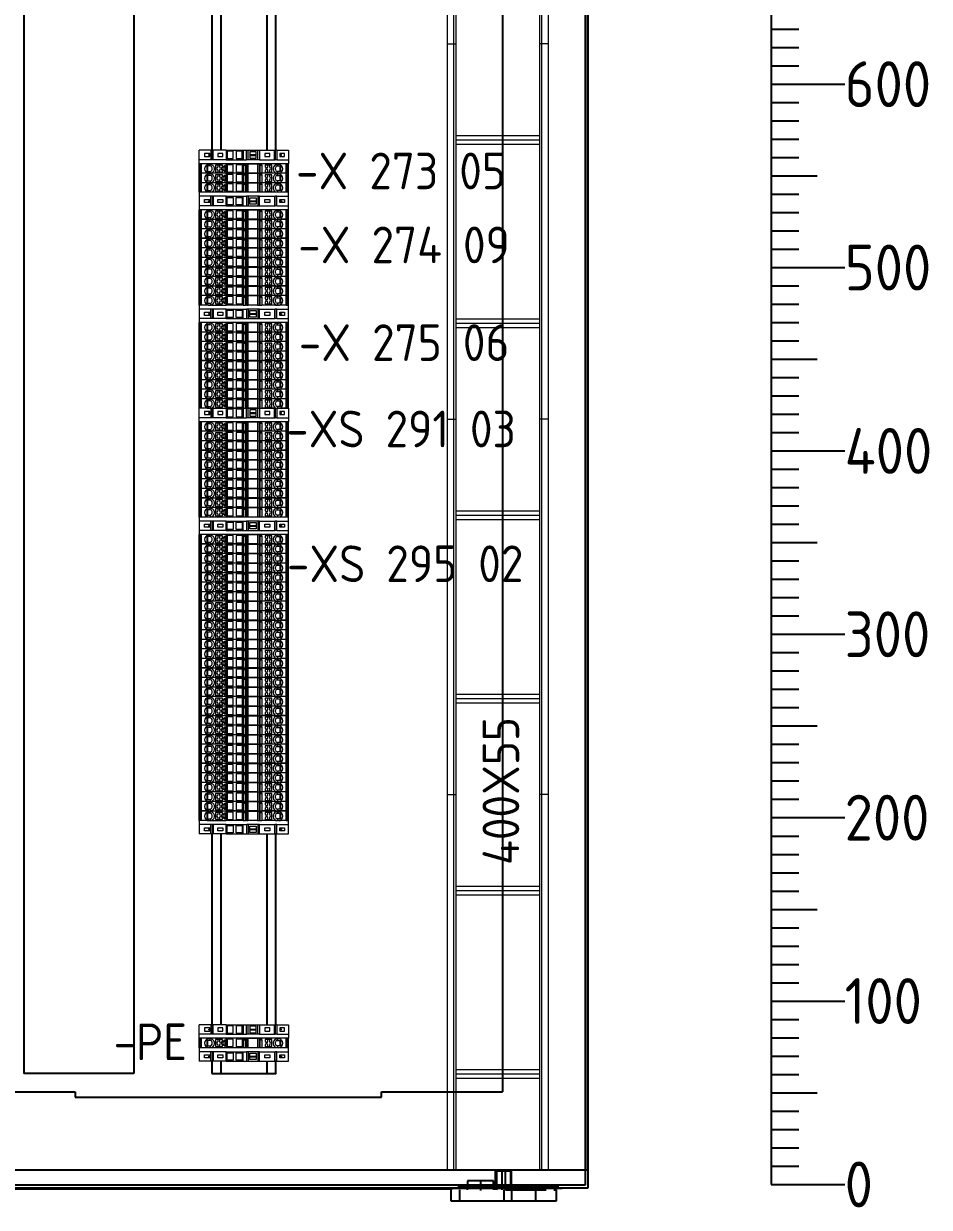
# Model space of a CAD drawing. Header units: millimetres. Extents: x 0 to 69574, y -5 to 41746.
# Drawn here: x 45920 to 46414, y 22756 to 23402 of the extents above; entities that cross this region are included whole.
import ezdxf
from ezdxf.enums import TextEntityAlignment as Align

# ---------------------------------------------------------------- set-up
doc = ezdxf.new("R2010")
doc.units = ezdxf.units.MM
doc.set_wipeout_variables(frame=1)
doc.layers.add('000-PI-Oprema', color=30, linetype='Continuous', lineweight=5)
doc.layers.add('SI-ORMAR-Oprema', color=30, linetype='Continuous', lineweight=5)
for name, color, linetype in [('000-PI-ORMAR', 2, 'Continuous'), ('000-PI_TEXT', 7, 'Continuous'), ('002-PI-Kabelska kanalica', 150, 'Continuous'), ('004-PI-DIN Šina', 3, 'Continuous')]:
    doc.layers.add(name, color=color, linetype=linetype)
doc.styles.add('PI0', font='isocpeur.ttf', dxfattribs={"width": 0.9})

# ---------------------------------------------------------------- blocks, each defined once
blk = doc.blocks.new('*U1095')
at = {"layer": '002-PI-Kabelska kanalica'}
for p, q in [((-20, 1510), (40, 1510)), ((-20, -100), (-20, 1510)), ((40, -100), (40, 1510))]:
    blk.add_line(p, q, dxfattribs=at)
blk = doc.blocks.new('*U1405')
at = {"layer": '004-PI-DIN Šina'}
blk.add_lwpolyline([(1610, -17.5), (1610, 17.5), (0, 17.5), (0, -17.5)], close=True, dxfattribs=at)
for points in [[(0, 12.5), (1610, 12.5)], [(0, -12.5), (1610, -12.5)]]:
    blk.add_lwpolyline(points, dxfattribs=at)
blk = doc.blocks.new('*U1089')
at = {"layer": '000-PI-Oprema', "ltscale": 0.25}
for p, q in [((-5, 517.87), (-5, 722.54)), ((-1.5, 517.87), (-1.5, 722.54)), ((-0.33, 517.87), (-0.33, 722.54)), ((45.33, 517.87), (45.33, 722.54)), ((46.5, 517.87), (46.5, 722.54)), ((50, 517.87), (50, 722.54)), ((-5, 517.87), (-0.33, 517.87)), ((-5, 517.87), (-0.33, 517.87)), ((-5, 313.2), (-5, 517.87)), ((-1.5, 517.87), (-1.5, 517.87)), ((-1.5, 313.2), (-1.5, 517.87)), ((-0.33, 313.2), (-0.33, 517.87)), ((50, 517.87), (45.33, 517.87)), ((50, 517.87), (45.33, 517.87)), ((45.33, 313.2), (45.33, 517.87)), ((46.5, 313.2), (46.5, 517.87)), ((50, 313.2), (50, 517.87)), ((-0.33, 467.87), (45.33, 467.87)), ((-0.33, 465.54), (45.33, 465.54)), ((-0.33, 367.87), (45.33, 367.87)), ((-0.33, 365.54), (45.33, 365.54)), ((-5, 313.2), (-0.33, 313.2)), ((-5, 313.2), (-0.33, 313.2)), ((-5, 108.53), (-5, 313.2)), ((-1.5, 313.2), (-1.5, 313.2)), ((-1.5, 108.53), (-1.5, 313.2)), ((-0.33, 108.53), (-0.33, 313.2)), ((50, 313.2), (45.33, 313.2)), ((50, 313.2), (45.33, 313.2)), ((45.33, 108.53), (45.33, 313.2)), ((46.5, 108.53), (46.5, 313.2)), ((50, 108.53), (50, 313.2)), ((-0.33, 263.2), (45.33, 263.2)), ((-0.33, 260.87), (45.33, 260.87)), ((-0.33, 163.2), (45.33, 163.2)), ((-0.33, 160.87), (45.33, 160.87)), ((-5, 108.53), (-0.33, 108.53)), ((-5, 108.53), (-0.33, 108.53)), ((-5, -96.14), (-5, 108.53)), ((-1.5, 108.53), (-1.5, 108.53)), ((-1.5, -96.14), (-1.5, 108.53)), ((-0.33, -96.14), (-0.33, 108.53)), ((50, 108.53), (45.33, 108.53)), ((50, 108.53), (45.33, 108.53)), ((45.33, -96.14), (45.33, 108.53)), ((46.5, -96.14), (46.5, 108.53)), ((50, -96.14), (50, 108.53)), ((-0.33, 58.53), (45.33, 58.53)), ((-0.33, 56.2), (45.33, 56.2)), ((-0.33, -41.47), (45.33, -41.47)), ((-0.33, -43.8), (45.33, -43.8)), ((-5, -96.14), (-0.33, -96.14)), ((-1.5, -96.14), (-1.5, -96.14)), ((50, -96.14), (45.33, -96.14))]:
    blk.add_line(p, q, dxfattribs=at)
for points in [[(-0.33, 463.2), (45.33, 463.2)], [(-0.33, 363.2), (45.33, 363.2)], [(-0.33, 258.53), (45.33, 258.53)], [(-0.33, 158.53), (45.33, 158.53)], [(-0.33, 53.86), (45.33, 53.86)], [(-0.33, -46.14), (45.33, -46.14)]]:
    blk.add_lwpolyline(points, dxfattribs=at)
blk = doc.blocks.new('montažnaa')
at = {"layer": '000-PI-ORMAR'}
for p in [(46867.64, 28809.4), (46864.64, 26919.4)]:
    blk.add_line(p, (46867.64, 26919.4), dxfattribs=at)
at = {"layer": '000-PI-ORMAR', "ltscale": 0.25}
for p, q in [((46568.64, 26919.4), (46634.64, 26919.4)), ((46634.64, 26919.4), (46634.64, 26916.4)), ((46801.64, 26916.4), (46801.64, 26919.4)), ((46801.64, 26919.4), (46864.64, 26919.4)), ((46864.64, 26919.4), (46864.64, 26919.4)), ((46634.64, 26916.4), (46801.64, 26916.4))]:
    blk.add_line(p, q, dxfattribs=at)
blk = doc.blocks.new('*U402')
blk.add_wipeout([(-24.3, -7.35), (24.3, -7.35), (24.3, 0), (-24.3, 0)])
at = {"layer": 'SI-ORMAR-Oprema'}
for p, q in [((-18.03, 0), (-24.3, 0)), ((-18.03, 0), (-18.03, -5.15)), ((-17.1, 0), (-18.03, 0)), ((-17.1, 0), (-17.1, -5.15)), ((-17, 0), (-17.1, 0)), ((-17, -5.15), (-17, 0)), ((-16.74, 0), (-17, 0)), ((-16.74, -5.15), (-16.74, 0)), ((-9.72, 0), (-16.74, 0)), ((-9.72, 0), (-9, 0)), ((-9.72, 0), (-9.72, -5.15)), ((-9, 0), (-9, -0.57)), ((-9, 0), (-1, 0)), ((-1, 0), (-0.28, 0)), ((-1, -0.57), (-1, 0)), ((-0.28, 0), (1.39, 0)), ((-0.28, 0), (-0.28, -5.15)), ((1.39, 0), (2.32, 0)), ((1.39, -5.15), (1.39, 0)), ((2.32, 0), (7.69, 0)), ((2.32, -5.15), (2.32, 0)), ((7.69, -5.15), (7.69, 0)), ((7.69, 0), (8.51, 0)), ((8.51, 0), (8.51, -5.15)), ((8.51, 0), (16.74, 0)), ((16.74, -5.15), (16.74, 0)), ((16.74, 0), (17, 0)), ((17, 0), (17, -5.15)), ((17, 0), (17.1, 0)), ((17.1, 0), (17.1, -5.15)), ((18.03, 0), (17.1, 0)), ((18.03, 0), (18.03, -5.15)), ((18.03, 0), (24.3, 0)), ((24.3, 0), (24.3, -7.35)), ((-24.3, -7.35), (-24.3, 0)), ((-18.03, -5.15), (-24.3, -5.15)), ((-21.4, -1.72), (-21.4, -3.42)), ((-18.5, -1.72), (-21.4, -1.72)), ((-21.4, -3.42), (-18.5, -3.42)), ((-19.01, -2.37), (-19.15, -2.37)), ((-19.15, -2.37), (-19.15, -2.77)), ((-19.01, -2.77), (-19.15, -2.77)), ((-19.01, -2.37), (-18.5, -2.37)), ((-19.01, -2.77), (-19.01, -2.37)), ((-19.01, -2.77), (-18.5, -2.77)), ((-18.5, -2.37), (-18.5, -1.72)), ((-18.5, -2.77), (-18.5, -2.37)), ((-18.5, -3.42), (-18.5, -2.77)), ((-17.1, -5.15), (-18.03, -5.15)), ((-17, -5.15), (-17.1, -5.15)), ((-16.74, -5.15), (-17, -5.15)), ((-9.72, -5.15), (-16.74, -5.15)), ((-14.15, -1.72), (-14.15, -3.42)), ((-11.45, -1.72), (-14.15, -1.72)), ((-14.15, -3.42), (-11.45, -3.42)), ((-11.45, -3.42), (-11.45, -1.72)), ((-9.72, -5.15), (-9, -5.15)), ((-9, -0.57), (-9, -4.57)), ((-5.85, -0.57), (-9, -0.57)), ((-9, -4.57), (-9, -5.15)), ((-9, -4.57), (-5.85, -4.57)), ((-9, -5.15), (-1, -5.15)), ((-5.85, -4.57), (-5.85, -0.57)), ((-4.15, -0.57), (-4.15, -4.57)), ((-1, -0.57), (-4.15, -0.57)), ((-4.15, -4.57), (-1, -4.57)), ((-1, -4.57), (-1, -0.57)), ((-1, -5.15), (-1, -4.57)), ((-1, -5.15), (-0.28, -5.15)), ((-0.28, -5.15), (1.39, -5.15)), ((2.32, -5.15), (1.39, -5.15)), ((7.69, -5.15), (2.32, -5.15)), ((6.67, -0.82), (3.22, -0.82)), ((3.22, -0.82), (3.22, -2.37)), ((3.22, -2.37), (6.67, -2.37)), ((3.22, -2.37), (3.22, -2.77)), ((3.22, -2.77), (6.67, -2.77)), ((3.22, -2.77), (3.22, -4.32)), ((3.22, -4.32), (6.67, -4.32)), ((6.67, -2.37), (6.67, -0.82)), ((6.67, -2.77), (6.67, -2.37)), ((6.67, -4.32), (6.67, -2.77)), ((8.51, -5.15), (7.69, -5.15)), ((8.51, -5.15), (16.74, -5.15)), ((11.45, -1.72), (11.45, -3.42)), ((14.15, -1.72), (11.45, -1.72)), ((11.45, -3.42), (14.15, -3.42)), ((14.15, -3.42), (14.15, -1.72)), ((16.74, -5.15), (17, -5.15)), ((17, -5.15), (17.1, -5.15)), ((18.03, -5.15), (17.1, -5.15)), ((18.03, -5.15), (24.3, -5.15)), ((22.25, -1.72), (19.55, -1.72)), ((19.55, -1.72), (19.55, -2.37)), ((19.55, -2.37), (19.89, -2.37)), ((19.55, -2.37), (19.55, -2.77)), ((19.55, -2.77), (19.55, -3.42)), ((19.55, -2.77), (19.89, -2.77)), ((19.55, -3.42), (22.25, -3.42)), ((20.59, -2.37), (19.89, -2.37)), ((19.89, -2.77), (19.89, -2.37)), ((20.59, -2.77), (19.89, -2.77)), ((20.59, -2.77), (20.59, -2.37)), ((22.25, -3.42), (22.25, -1.72)), ((24.3, -7.35), (-24.3, -7.35))]:
    blk.add_line(p, q, dxfattribs=at)
blk = doc.blocks.new('*U457')
blk.add_wipeout([(47227.3, 37326.63), (47227.3, 37321.48), (47275.9, 37321.48), (47275.9, 37326.63)])
at = {"layer": '000-PI-Oprema'}
for p, q in [((47227.3, 37321.48), (47227.3, 37326.63)), ((47227.85, 37326.63), (47227.3, 37326.63)), ((47228.39, 37326.63), (47227.85, 37326.63)), ((47227.85, 37321.48), (47227.85, 37326.63)), ((47228.39, 37321.48), (47228.39, 37326.63)), ((47228.56, 37326.63), (47228.39, 37326.63)), ((47228.56, 37321.48), (47228.56, 37326.63)), ((47241.88, 37326.63), (47228.56, 37326.63)), ((47231, 37325.48), (47230.9, 37325.58)), ((47231.45, 37325.48), (47231, 37325.48)), ((47231.45, 37325.48), (47231.45, 37322.48)), ((47231.6, 37325.48), (47231.45, 37325.48)), ((47231.6, 37322.48), (47231.6, 37325.48)), ((47231.85, 37325.48), (47231.6, 37325.48)), ((47231.85, 37325.48), (47231.85, 37322.48)), ((47233.2, 37325.48), (47231.85, 37325.48)), ((47233.2, 37326.28), (47232.6, 37326.28)), ((47233.2, 37325.48), (47233.2, 37326.28)), ((47233.3, 37325.48), (47233.2, 37325.48)), ((47237.55, 37325.88), (47236.15, 37325.88)), ((47236.15, 37325.88), (47236.15, 37322.08)), ((47238.35, 37325.88), (47237.55, 37325.88)), ((47237.55, 37324.9), (47237.55, 37325.88)), ((47237.55, 37322.08), (47237.55, 37323.07)), ((47239.95, 37325.88), (47238.35, 37325.88)), ((47238.35, 37325.88), (47238.35, 37324.9)), ((47238.35, 37323.07), (47238.35, 37322.08)), ((47239.55, 37324.58), (47239.95, 37324.98)), ((47239.55, 37323.38), (47239.55, 37324.58)), ((47239.95, 37322.98), (47239.55, 37323.38)), ((47239.95, 37324.98), (47239.95, 37325.88)), ((47239.95, 37322.08), (47239.95, 37322.98)), ((47240.78, 37325.37), (47240.78, 37322.6)), ((47241.88, 37321.48), (47241.88, 37326.63)), ((47242.6, 37326.63), (47241.88, 37326.63)), ((47242.6, 37326.63), (47242.6, 37326.06)), ((47250.6, 37326.63), (47242.6, 37326.63)), ((47242.6, 37326.06), (47242.6, 37322.06)), ((47245.75, 37326.06), (47242.6, 37326.06)), ((47245.75, 37322.06), (47245.75, 37326.06)), ((47247.45, 37326.06), (47247.45, 37322.06)), ((47250.6, 37326.06), (47247.45, 37326.06)), ((47250.6, 37326.63), (47250.6, 37326.06)), ((47251.32, 37326.63), (47250.6, 37326.63)), ((47250.6, 37326.06), (47250.6, 37322.06)), ((47251.32, 37326.63), (47251.75, 37326.63)), ((47251.32, 37321.48), (47251.32, 37326.63)), ((47251.65, 37321.48), (47251.65, 37325.83)), ((47251.65, 37325.83), (47251.75, 37325.83)), ((47251.75, 37325.83), (47251.75, 37326.63)), ((47252.21, 37326.63), (47251.75, 37326.63)), ((47251.75, 37325.83), (47252.21, 37325.83)), ((47252.21, 37326.63), (47252.56, 37326.63)), ((47252.21, 37325.83), (47252.21, 37326.63)), ((47253.07, 37326.63), (47252.56, 37326.63)), ((47252.56, 37326.63), (47252.56, 37321.48)), ((47253.07, 37326.63), (47253.07, 37321.48)), ((47253.07, 37326.63), (47253.98, 37326.63)), ((47253.98, 37321.48), (47253.98, 37326.63)), ((47253.98, 37326.63), (47259.12, 37326.63)), ((47259.12, 37326.63), (47259.12, 37321.48)), ((47259.12, 37326.63), (47260.03, 37326.63)), ((47260.03, 37326.63), (47260.03, 37321.48)), ((47260.03, 37326.63), (47260.54, 37326.63)), ((47260.54, 37321.48), (47260.54, 37326.63)), ((47260.54, 37326.63), (47260.89, 37326.63)), ((47260.89, 37325.83), (47260.89, 37326.63)), ((47261.35, 37326.63), (47260.89, 37326.63)), ((47260.89, 37325.83), (47261.35, 37325.83)), ((47261.35, 37325.83), (47261.35, 37326.63)), ((47274.65, 37326.63), (47261.35, 37326.63)), ((47261.35, 37325.83), (47261.45, 37325.83)), ((47261.45, 37325.83), (47261.45, 37321.48)), ((47264.75, 37325.88), (47263.15, 37325.88)), ((47263.15, 37325.88), (47263.15, 37324.98)), ((47263.15, 37324.98), (47263.55, 37324.58)), ((47263.55, 37323.38), (47263.15, 37322.98)), ((47263.15, 37322.98), (47263.15, 37322.08)), ((47263.55, 37324.58), (47263.55, 37323.38)), ((47264.75, 37324.9), (47264.75, 37325.88)), ((47265.55, 37325.88), (47264.75, 37325.88)), ((47264.75, 37322.08), (47264.75, 37323.07)), ((47265.55, 37325.88), (47265.55, 37324.9)), ((47266.95, 37325.88), (47265.55, 37325.88)), ((47265.55, 37323.07), (47265.55, 37322.08)), ((47266.95, 37322.08), (47266.95, 37325.88)), ((47268.8, 37323.48), (47268.8, 37324.48)), ((47269.8, 37325.48), (47269.9, 37325.48)), ((47269.9, 37326.28), (47270.5, 37326.28)), ((47269.9, 37325.48), (47269.9, 37326.28)), ((47269.9, 37325.48), (47271.25, 37325.48)), ((47271.25, 37325.48), (47271.25, 37322.48)), ((47271.25, 37325.48), (47271.5, 37325.48)), ((47271.5, 37322.48), (47271.5, 37325.48)), ((47271.5, 37325.48), (47271.65, 37325.48)), ((47271.65, 37325.48), (47271.65, 37322.48)), ((47271.65, 37325.48), (47272.1, 37325.48)), ((47272.1, 37325.48), (47272.2, 37325.58)), ((47274.65, 37321.48), (47274.65, 37326.63)), ((47274.65, 37326.63), (47274.82, 37326.63)), ((47274.82, 37321.48), (47274.82, 37326.63)), ((47274.82, 37326.63), (47275.35, 37326.63)), ((47275.35, 37321.48), (47275.35, 37326.63)), ((47275.35, 37326.63), (47275.9, 37326.63)), ((47275.9, 37321.48), (47275.9, 37326.63)), ((47227.85, 37321.48), (47227.3, 37321.48)), ((47228.39, 37321.48), (47227.85, 37321.48)), ((47228.56, 37321.48), (47228.39, 37321.48)), ((47231.6, 37321.48), (47228.56, 37321.48)), ((47230.9, 37322.19), (47231.2, 37322.48)), ((47231.2, 37322.48), (47231.45, 37322.48)), ((47231.45, 37322.48), (47231.6, 37322.48)), ((47231.6, 37322.48), (47231.85, 37322.48)), ((47231.6, 37321.7), (47231.6, 37321.48)), ((47232.6, 37321.48), (47231.6, 37321.48)), ((47231.85, 37322.48), (47233.2, 37322.48)), ((47232.6, 37321.48), (47233.2, 37321.48)), ((47233.3, 37322.48), (47233.2, 37322.48)), ((47233.2, 37322.48), (47233.2, 37321.48)), ((47234.2, 37321.48), (47233.2, 37321.48)), ((47234.2, 37321.48), (47234.2, 37321.7)), ((47234.2, 37321.48), (47241.88, 37321.48)), ((47236.15, 37322.08), (47237.55, 37322.08)), ((47237.55, 37322.08), (47238.35, 37322.08)), ((47238.35, 37322.08), (47239.95, 37322.08)), ((47242.6, 37321.48), (47241.88, 37321.48)), ((47242.6, 37322.06), (47245.75, 37322.06)), ((47242.6, 37322.06), (47242.6, 37321.48)), ((47250.6, 37321.48), (47242.6, 37321.48)), ((47247.45, 37322.06), (47250.6, 37322.06)), ((47250.6, 37322.06), (47250.6, 37321.48)), ((47251.32, 37321.48), (47250.6, 37321.48)), ((47251.32, 37321.48), (47251.65, 37321.48)), ((47251.65, 37321.48), (47252.56, 37321.48)), ((47253.07, 37321.48), (47252.56, 37321.48)), ((47253.07, 37321.48), (47253.98, 37321.48)), ((47259.12, 37321.48), (47253.98, 37321.48)), ((47259.12, 37321.48), (47260.03, 37321.48)), ((47260.03, 37321.48), (47260.54, 37321.48)), ((47260.54, 37321.48), (47261.45, 37321.48)), ((47268.9, 37321.48), (47261.45, 37321.48)), ((47263.15, 37322.08), (47264.75, 37322.08)), ((47264.75, 37322.08), (47265.55, 37322.08)), ((47265.55, 37322.08), (47266.95, 37322.08)), ((47268.9, 37321.48), (47268.9, 37321.7)), ((47268.9, 37321.48), (47269.9, 37321.48)), ((47269.8, 37322.48), (47269.9, 37322.48)), ((47271.25, 37322.48), (47269.9, 37322.48)), ((47269.9, 37322.48), (47269.9, 37321.48)), ((47270.5, 37321.48), (47269.9, 37321.48)), ((47271.5, 37321.48), (47270.5, 37321.48)), ((47271.5, 37322.48), (47271.25, 37322.48)), ((47271.65, 37322.48), (47271.5, 37322.48)), ((47271.5, 37321.7), (47271.5, 37321.48)), ((47274.65, 37321.48), (47271.5, 37321.48)), ((47271.9, 37322.48), (47271.65, 37322.48)), ((47272.2, 37322.19), (47271.9, 37322.48)), ((47274.65, 37321.48), (47274.82, 37321.48)), ((47274.82, 37321.48), (47275.35, 37321.48)), ((47275.35, 37321.48), (47275.9, 37321.48))]:
    blk.add_line(p, q, dxfattribs=at)
for centre, radius, start, end in [((47232.6, 37323.88), 2.4, 135, 225), ((47232.6, 37323.88), 2.4, 90, 135), ((47233.2, 37323.88), 2.4, 294.62432, 90), ((47233.3, 37324.48), 1, 0, 90), ((47233.3, 37323.48), 1, 270, 360), ((47237.95, 37323.98), 1, 113.57818, 246.42182), ((47237.95, 37323.98), 1, 293.57818, 66.42182), ((47241.15, 37325.03), 0.5, 5.44059, 134.99975), ((47241.15, 37322.93), 0.5, 225, 354.55967), ((47265.15, 37323.98), 1, 113.57818, 246.42182), ((47265.15, 37323.98), 1, 293.57818, 66.42182), ((47269.9, 37323.88), 2.4, 90, 245.37568), ((47269.8, 37324.48), 1, 90, 180), ((47269.8, 37323.48), 1, 180, 270), ((47270.5, 37323.88), 2.4, 45, 90), ((47270.5, 37323.88), 2.4, 315, 45), ((47232.6, 37323.88), 2.4, 225, 245.37568), ((47232.6, 37323.88), 2.4, 245.37568, 270), ((47233.2, 37323.88), 2.4, 270, 294.62432), ((47269.9, 37323.88), 2.4, 245.37568, 270), ((47270.5, 37323.88), 2.4, 270, 294.62432), ((47270.5, 37323.88), 2.4, 294.62432, 315)]:
    blk.add_arc(centre, radius, start, end, dxfattribs=at)
for points in [[(47234.3, 37323.48), (47234.3, 37323.61), (47234.3, 37323.74), (47234.3, 37323.87), (47234.3, 37324.01), (47234.3, 37324.14), (47234.3, 37324.26), (47234.3, 37324.38), (47234.3, 37324.48)], [(47240.78, 37325.37), (47240.55, 37325.14), (47240.32, 37324.91), (47240.09, 37324.68), (47239.85, 37324.44)], [(47239.85, 37323.53), (47239.85, 37323.76), (47239.85, 37323.98), (47239.85, 37324.21), (47239.85, 37324.44)], [(47240.78, 37322.6), (47240.55, 37322.83), (47240.32, 37323.05), (47240.09, 37323.29), (47239.85, 37323.53)], [(47240.8, 37325.39), (47240.79, 37325.38), (47240.78, 37325.37)], [(47241.75, 37323.98), (47241.73, 37324.26), (47241.7, 37324.53), (47241.67, 37324.81), (47241.65, 37325.08)], [(47241.65, 37322.89), (47241.67, 37323.16), (47241.7, 37323.44), (47241.73, 37323.71), (47241.75, 37323.98)], [(47240.8, 37322.58), (47240.79, 37322.59), (47240.78, 37322.6)]]:
    blk.add_spline(points, degree=3, dxfattribs=at)
blk = doc.blocks.new('*U1286')
at = {"layer": '000-PI-Oprema'}
blk.add_blockref('*U457', (-47251.6, -37324.06), dxfattribs=at)
blk = doc.blocks.new('*U1287')
at = {"layer": '000-PI-Oprema', "color": 0, "linetype": 'ByBlock', "lineweight": -2, "transparency": 16777216}
blk.add_blockref('*U1286', (0, 0), dxfattribs=at)
blk.add_blockref('*U1286', (0, -5.2), dxfattribs=at)
blk.add_blockref('*U1286', (0, -10.4), dxfattribs=at)
blk.add_blockref('*U1286', (0, -15.6), dxfattribs=at)
blk.add_blockref('*U1286', (0, -20.8), dxfattribs=at)
blk.add_blockref('*U1286', (0, -26), dxfattribs=at)
blk.add_blockref('*U1286', (0, -31.2), dxfattribs=at)
blk.add_blockref('*U1286', (0, -36.4), dxfattribs=at)
blk.add_blockref('*U1286', (0, -41.6), dxfattribs=at)
blk.add_blockref('*U1286', (0, -46.8), dxfattribs=at)
blk = doc.blocks.new('*U403')
blk.add_wipeout([(-24.3, 2.2), (24.3, 2.2), (24.3, -7.35), (-24.3, -7.35)])
at = {"layer": 'SI-ORMAR-Oprema'}
for p, q in [((-24.3, 2.2), (-24.3, -7.35)), ((24.3, 2.2), (-24.3, 2.2)), ((-18.03, 0), (-24.3, 0)), ((24.3, -7.35), (24.3, 2.2)), ((-18.03, -5.15), (-24.3, -5.15)), ((-21.4, -3.42), (-21.4, -1.72)), ((-21.4, -1.72), (-18.5, -1.72)), ((-18.5, -3.42), (-21.4, -3.42)), ((-19.01, -2.38), (-19.15, -2.38)), ((-19.15, -2.78), (-19.15, -2.38)), ((-19.01, -2.78), (-19.15, -2.78)), ((-19.01, -2.38), (-19.01, -2.78)), ((-19.01, -2.38), (-18.5, -2.38)), ((-19.01, -2.78), (-18.5, -2.78)), ((-18.5, -1.72), (-18.5, -2.38)), ((-18.5, -2.38), (-18.5, -2.78)), ((-18.5, -2.78), (-18.5, -3.42)), ((-18.03, -5.15), (-18.03, 0)), ((-17.1, 0), (-18.03, 0)), ((-17.1, -5.15), (-18.03, -5.15)), ((-17.1, -5.15), (-17.1, 0)), ((-17, 0), (-17.1, 0)), ((-17, -5.15), (-17.1, -5.15)), ((-17, 0), (-17, -5.15)), ((-16.74, 0), (-17, 0)), ((-16.74, -5.15), (-17, -5.15)), ((-16.74, 0), (-16.74, -5.15)), ((-9.72, 0), (-16.74, 0)), ((-9.72, -5.15), (-16.74, -5.15)), ((-14.15, -1.72), (-11.45, -1.72)), ((-14.15, -3.42), (-14.15, -1.72)), ((-11.45, -3.42), (-14.15, -3.42)), ((-11.45, -1.72), (-11.45, -3.42)), ((-9.72, 0), (-9, 0)), ((-9.72, -5.15), (-9.72, 0)), ((-9.72, -5.15), (-9, -5.15)), ((-9, -0.57), (-9, 0)), ((-9, 0), (-1, 0)), ((-9, -4.57), (-9, -0.57)), ((-9, -0.57), (-5.85, -0.57)), ((-5.85, -4.57), (-9, -4.57)), ((-9, -5.15), (-9, -4.57)), ((-9, -5.15), (-1, -5.15)), ((-5.85, -0.57), (-5.85, -4.57)), ((-4.15, -0.57), (-1, -0.57)), ((-4.15, -4.57), (-4.15, -0.57)), ((-1, -4.57), (-4.15, -4.57)), ((-1, 0), (-1, -0.57)), ((-1, 0), (-0.28, 0)), ((-1, -0.57), (-1, -4.57)), ((-1, -4.57), (-1, -5.15)), ((-1, -5.15), (-0.28, -5.15)), ((-0.28, 0), (1.39, 0)), ((-0.28, -5.15), (-0.28, 0)), ((-0.28, -5.15), (1.39, -5.15)), ((2.32, 0), (1.39, 0)), ((1.39, 0), (1.39, -5.15)), ((1.39, -5.15), (2.32, -5.15)), ((7.69, 0), (2.32, 0)), ((2.32, 0), (2.32, -5.15)), ((2.32, -5.15), (7.69, -5.15)), ((3.22, -0.82), (6.67, -0.82)), ((3.22, -2.38), (3.22, -0.82)), ((3.22, -2.38), (6.67, -2.38)), ((3.22, -2.78), (3.22, -2.38)), ((3.22, -2.78), (6.67, -2.78)), ((3.22, -4.32), (3.22, -2.78)), ((6.67, -4.32), (3.22, -4.32)), ((6.67, -0.82), (6.67, -2.38)), ((6.67, -2.38), (6.67, -2.78)), ((6.67, -2.78), (6.67, -4.32)), ((7.69, 0), (7.69, -5.15)), ((8.51, 0), (7.69, 0)), ((7.69, -5.15), (8.51, -5.15)), ((8.51, -5.15), (8.51, 0)), ((8.51, 0), (16.74, 0)), ((8.51, -5.15), (16.74, -5.15)), ((11.45, -1.72), (14.15, -1.72)), ((11.45, -3.42), (11.45, -1.72)), ((14.15, -3.42), (11.45, -3.42)), ((14.15, -1.72), (14.15, -3.42)), ((16.74, 0), (16.74, -5.15)), ((16.74, 0), (17, 0)), ((16.74, -5.15), (17, -5.15)), ((17, -5.15), (17, 0)), ((17, 0), (17.1, 0)), ((17, -5.15), (17.1, -5.15)), ((18.03, 0), (17.1, 0)), ((17.1, -5.15), (17.1, 0)), ((18.03, -5.15), (17.1, -5.15)), ((18.03, 0), (24.3, 0)), ((18.03, -5.15), (18.03, 0)), ((18.03, -5.15), (24.3, -5.15)), ((19.55, -2.38), (19.55, -1.72)), ((19.55, -1.72), (22.25, -1.72)), ((19.55, -2.78), (19.55, -2.38)), ((19.55, -2.38), (19.89, -2.38)), ((19.55, -2.78), (19.89, -2.78)), ((19.55, -3.42), (19.55, -2.78)), ((22.25, -3.42), (19.55, -3.42)), ((19.89, -2.38), (19.89, -2.78)), ((20.59, -2.38), (19.89, -2.38)), ((20.59, -2.78), (19.89, -2.78)), ((20.59, -2.38), (20.59, -2.78)), ((22.25, -1.72), (22.25, -3.42)), ((24.3, -7.35), (-24.3, -7.35))]:
    blk.add_line(p, q, dxfattribs=at)
blk = doc.blocks.new('*U404')
blk.add_wipeout([(-24.3, 0), (24.3, 0), (24.3, -7.35), (-24.3, -7.35)])
at = {"layer": 'SI-ORMAR-Oprema'}
for p, q in [((24.3, 0), (-24.3, 0)), ((24.3, -7.35), (24.3, 0)), ((-24.3, 0), (-24.3, -7.35)), ((-18.03, -2.2), (-24.3, -2.2)), ((-21.4, -5.62), (-21.4, -3.92)), ((-21.4, -3.92), (-18.5, -3.92)), ((-18.5, -5.62), (-21.4, -5.62)), ((-19.01, -4.58), (-19.15, -4.58)), ((-19.15, -4.98), (-19.15, -4.58)), ((-19.01, -4.98), (-19.15, -4.98)), ((-19.01, -4.58), (-19.01, -4.98)), ((-19.01, -4.58), (-18.5, -4.58)), ((-19.01, -4.98), (-18.5, -4.98)), ((-18.5, -3.92), (-18.5, -4.58)), ((-18.5, -4.58), (-18.5, -4.98)), ((-18.5, -4.98), (-18.5, -5.62)), ((-18.03, -7.35), (-18.03, -2.2)), ((-17.1, -2.2), (-18.03, -2.2)), ((-17.1, -7.35), (-17.1, -2.2)), ((-17, -2.2), (-17.1, -2.2)), ((-17, -2.2), (-17, -7.35)), ((-16.74, -2.2), (-17, -2.2)), ((-16.74, -2.2), (-16.74, -7.35)), ((-9.72, -2.2), (-16.74, -2.2)), ((-14.15, -3.92), (-11.45, -3.92)), ((-14.15, -5.62), (-14.15, -3.92)), ((-11.45, -5.62), (-14.15, -5.62)), ((-11.45, -3.92), (-11.45, -5.62)), ((-9.72, -2.2), (-9, -2.2)), ((-9.72, -7.35), (-9.72, -2.2)), ((-9, -2.77), (-9, -2.2)), ((-9, -2.2), (-1, -2.2)), ((-9, -6.77), (-9, -2.77)), ((-9, -2.77), (-5.85, -2.77)), ((-5.85, -2.77), (-5.85, -6.77)), ((-4.15, -2.77), (-1, -2.77)), ((-4.15, -6.77), (-4.15, -2.77)), ((-1, -2.2), (-1, -2.77)), ((-1, -2.2), (-0.28, -2.2)), ((-1, -2.77), (-1, -6.77)), ((-0.28, -2.2), (1.39, -2.2)), ((-0.28, -7.35), (-0.28, -2.2)), ((2.32, -2.2), (1.39, -2.2)), ((1.39, -2.2), (1.39, -7.35)), ((7.69, -2.2), (2.32, -2.2)), ((2.32, -2.2), (2.32, -7.35)), ((3.22, -3.02), (6.67, -3.02)), ((3.22, -4.58), (3.22, -3.02)), ((3.22, -4.58), (6.67, -4.58)), ((3.22, -4.98), (3.22, -4.58)), ((3.22, -4.98), (6.67, -4.98)), ((3.22, -6.52), (3.22, -4.98)), ((6.67, -3.02), (6.67, -4.58)), ((6.67, -4.58), (6.67, -4.98)), ((6.67, -4.98), (6.67, -6.52)), ((7.69, -2.2), (7.69, -7.35)), ((8.51, -2.2), (7.69, -2.2)), ((8.51, -7.35), (8.51, -2.2)), ((8.51, -2.2), (16.74, -2.2)), ((11.45, -3.92), (14.15, -3.92)), ((11.45, -5.62), (11.45, -3.92)), ((14.15, -5.62), (11.45, -5.62)), ((14.15, -3.92), (14.15, -5.62)), ((16.74, -2.2), (16.74, -7.35)), ((16.74, -2.2), (17, -2.2)), ((17, -7.35), (17, -2.2)), ((17, -2.2), (17.1, -2.2)), ((18.03, -2.2), (17.1, -2.2)), ((17.1, -7.35), (17.1, -2.2)), ((18.03, -2.2), (24.3, -2.2)), ((18.03, -7.35), (18.03, -2.2)), ((19.55, -4.58), (19.55, -3.92)), ((19.55, -3.92), (22.25, -3.92)), ((19.55, -4.98), (19.55, -4.58)), ((19.55, -4.58), (19.89, -4.58)), ((19.55, -4.98), (19.89, -4.98)), ((19.55, -5.62), (19.55, -4.98)), ((22.25, -5.62), (19.55, -5.62)), ((19.89, -4.58), (19.89, -4.98)), ((20.59, -4.58), (19.89, -4.58)), ((20.59, -4.98), (19.89, -4.98)), ((20.59, -4.58), (20.59, -4.98)), ((22.25, -3.92), (22.25, -5.62)), ((-18.03, -7.35), (-24.3, -7.35)), ((-17.1, -7.35), (-18.03, -7.35)), ((-17, -7.35), (-17.1, -7.35)), ((-16.74, -7.35), (-17, -7.35)), ((-9.72, -7.35), (-16.74, -7.35)), ((-9.72, -7.35), (-9, -7.35)), ((-5.85, -6.77), (-9, -6.77)), ((-9, -7.35), (-9, -6.77)), ((-9, -7.35), (-1, -7.35)), ((-1, -6.77), (-4.15, -6.77)), ((-1, -6.77), (-1, -7.35)), ((-1, -7.35), (-0.28, -7.35)), ((-0.28, -7.35), (1.39, -7.35)), ((1.39, -7.35), (2.32, -7.35)), ((2.32, -7.35), (7.69, -7.35)), ((6.67, -6.52), (3.22, -6.52)), ((7.69, -7.35), (8.51, -7.35)), ((8.51, -7.35), (16.74, -7.35)), ((16.74, -7.35), (17, -7.35)), ((17, -7.35), (17.1, -7.35)), ((18.03, -7.35), (17.1, -7.35)), ((18.03, -7.35), (24.3, -7.35))]:
    blk.add_line(p, q, dxfattribs=at)
blk = doc.blocks.new('*U1305')
at = {"layer": '000-PI-Oprema'}
blk.add_blockref('*U457', (-47251.6, -37324.06), dxfattribs=at)
blk = doc.blocks.new('*U1306')
at = {"layer": '000-PI-Oprema', "color": 0, "linetype": 'ByBlock', "lineweight": -2, "transparency": 16777216}
blk.add_blockref('*U1305', (0, 0), dxfattribs=at)
blk.add_blockref('*U1305', (0, -5.2), dxfattribs=at)
blk.add_blockref('*U1305', (0, -10.4), dxfattribs=at)
blk.add_blockref('*U1305', (0, -15.6), dxfattribs=at)
blk.add_blockref('*U1305', (0, -20.8), dxfattribs=at)
blk.add_blockref('*U1305', (0, -26), dxfattribs=at)
blk.add_blockref('*U1305', (0, -31.2), dxfattribs=at)
blk.add_blockref('*U1305', (0, -36.4), dxfattribs=at)
blk.add_blockref('*U1305', (0, -41.6), dxfattribs=at)
blk.add_blockref('*U1305', (0, -46.8), dxfattribs=at)
blk.add_blockref('*U1305', (0, -52), dxfattribs=at)
blk.add_blockref('*U1305', (0, -57.2), dxfattribs=at)
blk.add_blockref('*U1305', (0, -62.4), dxfattribs=at)
blk.add_blockref('*U1305', (0, -67.6), dxfattribs=at)
blk.add_blockref('*U1305', (0, -72.8), dxfattribs=at)
blk.add_blockref('*U1305', (0, -78), dxfattribs=at)
blk.add_blockref('*U1305', (0, -83.2), dxfattribs=at)
blk.add_blockref('*U1305', (0, -88.4), dxfattribs=at)
blk.add_blockref('*U1305', (0, -93.6), dxfattribs=at)
blk.add_blockref('*U1305', (0, -98.8), dxfattribs=at)
blk.add_blockref('*U1305', (0, -104), dxfattribs=at)
blk.add_blockref('*U1305', (0, -109.2), dxfattribs=at)
blk.add_blockref('*U1305', (0, -114.4), dxfattribs=at)
blk.add_blockref('*U1305', (0, -119.6), dxfattribs=at)
blk.add_blockref('*U1305', (0, -124.8), dxfattribs=at)
blk.add_blockref('*U1305', (0, -130), dxfattribs=at)
blk.add_blockref('*U1305', (0, -135.2), dxfattribs=at)
blk.add_blockref('*U1305', (0, -140.4), dxfattribs=at)
blk.add_blockref('*U1305', (0, -145.6), dxfattribs=at)
blk.add_blockref('*U1305', (0, -150.8), dxfattribs=at)
blk = doc.blocks.new('skala_2300')
for p, q in [((0, 1400), (0, 540)), ((0, 630), (15, 630)), ((0, 620), (15, 620)), ((0, 610), (15, 610)), ((0, 600), (40, 600)), ((0, 600), (40, 600)), ((0, 600), (40, 600)), ((0, 600), (40, 600)), ((0, 600), (40, 600)), ((0, 600), (40, 600)), ((0, 590), (15, 590)), ((0, 580), (15, 580)), ((0, 570), (15, 570)), ((0, 560), (15, 560)), ((0, 550), (25, 550)), ((0, 540), (0, 0)), ((0, 540), (15, 540)), ((0, 530), (15, 530)), ((0, 520), (15, 520)), ((0, 510), (15, 510)), ((0, 500), (40, 500)), ((0, 490), (15, 490)), ((0, 480), (15, 480)), ((0, 470), (15, 470)), ((0, 460), (15, 460)), ((0, 450), (25, 450)), ((0, 440), (15, 440)), ((0, 430), (15, 430)), ((0, 420), (15, 420)), ((0, 410), (15, 410)), ((0, 400), (40, 400)), ((0, 400), (40, 400)), ((0, 400), (40, 400)), ((0, 400), (40, 400)), ((0, 400), (40, 400)), ((0, 400), (40, 400)), ((0, 400), (40, 400)), ((0, 390), (15, 390)), ((0, 380), (15, 380)), ((0, 370), (15, 370)), ((0, 360), (15, 360)), ((0, 350), (25, 350)), ((0, 340), (15, 340)), ((0, 330), (15, 330)), ((0, 320), (15, 320)), ((0, 310), (15, 310)), ((0, 300), (40, 300)), ((0, 290), (15, 290)), ((0, 280), (15, 280)), ((0, 270), (15, 270)), ((0, 260), (15, 260)), ((0, 250), (25, 250)), ((0, 240), (15, 240)), ((0, 230), (15, 230)), ((0, 220), (15, 220)), ((0, 210), (15, 210)), ((0, 200), (40, 200)), ((0, 200), (40, 200)), ((0, 200), (40, 200)), ((0, 200), (40, 200)), ((0, 200), (40, 200)), ((0, 200), (40, 200)), ((0, 200), (40, 200)), ((0, 200), (40, 200)), ((0, 190), (15, 190)), ((0, 180), (15, 180)), ((0, 170), (15, 170)), ((0, 160), (15, 160)), ((0, 150), (25, 150)), ((0, 140), (15, 140)), ((0, 130), (15, 130)), ((0, 120), (15, 120)), ((0, 110), (15, 110)), ((0, 100), (40, 100)), ((0, 90), (15, 90)), ((0, 80), (15, 80)), ((0, 70), (15, 70)), ((0, 60), (15, 60)), ((0, 50), (25, 50)), ((0, 40), (15, 40)), ((0, 30), (15, 30)), ((0, 20), (15, 20)), ((0, 10), (15, 10)), ((0, 0), (40, 0))]:
    blk.add_line(p, q)
at = {"style": 'PI0', "width": 0.9}
for s, p in [('600', (40, 600)), ('500', (40, 500)), ('400', (40, 400)), ('300', (40, 300)), ('200', (40, 200)), ('100', (40, 100)), ('0', (40, 0))]:
    blk.add_text(s, height=25, dxfattribs=at).set_placement(p, align=Align.MIDDLE_LEFT)
blk = doc.blocks.new('*U1668')
at = {"layer": '000-PI-Oprema'}
blk.add_blockref('*U457', (-47251.6, -37324.06), dxfattribs=at)
blk = doc.blocks.new('*U1669')
at = {"layer": '000-PI-Oprema', "color": 0, "linetype": 'ByBlock', "lineweight": -2, "transparency": 16777216}
blk.add_blockref('*U1668', (0, 0), dxfattribs=at)
blk = doc.blocks.new('*U1691')
at = {"layer": '000-PI-Oprema'}
blk.add_blockref('*U457', (-47251.6, -37324.06), dxfattribs=at)
blk = doc.blocks.new('*U1692')
at = {"layer": '000-PI-Oprema', "color": 0, "linetype": 'ByBlock', "lineweight": -2, "transparency": 16777216}
blk.add_blockref('*U1691', (0, 0), dxfattribs=at)
blk.add_blockref('*U1691', (0, -5.2), dxfattribs=at)
blk.add_blockref('*U1691', (0, -10.4), dxfattribs=at)
blk = doc.blocks.new('*U1694')
at = {"layer": '000-PI-Oprema'}
blk.add_blockref('*U457', (-47251.6, -37324.06), dxfattribs=at)
blk = doc.blocks.new('*U1693')
at = {"layer": '000-PI-Oprema', "color": 0, "linetype": 'ByBlock', "lineweight": -2, "transparency": 16777216}
blk.add_blockref('*U1694', (0, 0), dxfattribs=at)
blk.add_blockref('*U1694', (0, -5.2), dxfattribs=at)
blk.add_blockref('*U1694', (0, -10.4), dxfattribs=at)
blk.add_blockref('*U1694', (0, -15.6), dxfattribs=at)
blk.add_blockref('*U1694', (0, -20.8), dxfattribs=at)
blk.add_blockref('*U1694', (0, -26), dxfattribs=at)
blk.add_blockref('*U1694', (0, -31.2), dxfattribs=at)
blk.add_blockref('*U1694', (0, -36.4), dxfattribs=at)
blk.add_blockref('*U1694', (0, -41.6), dxfattribs=at)
blk.add_blockref('*U1694', (0, -46.8), dxfattribs=at)
blk = doc.blocks.new('*U1698')
at = {"layer": '000-PI-Oprema'}
blk.add_blockref('*U457', (-47251.6, -37324.06), dxfattribs=at)
blk = doc.blocks.new('*U1699')
at = {"layer": '000-PI-Oprema', "color": 0, "linetype": 'ByBlock', "lineweight": -2, "transparency": 16777216}
blk.add_blockref('*U1698', (0, 0), dxfattribs=at)
blk.add_blockref('*U1698', (0, -5.2), dxfattribs=at)
blk.add_blockref('*U1698', (0, -10.4), dxfattribs=at)
blk.add_blockref('*U1698', (0, -15.6), dxfattribs=at)
blk.add_blockref('*U1698', (0, -20.8), dxfattribs=at)
blk.add_blockref('*U1698', (0, -26), dxfattribs=at)
blk.add_blockref('*U1698', (0, -31.2), dxfattribs=at)
blk.add_blockref('*U1698', (0, -36.4), dxfattribs=at)
blk.add_blockref('*U1698', (0, -41.6), dxfattribs=at)

msp = doc.modelspace()

# ---------------------------------------------------------------- linework, layer by layer
at = {"layer": '000-PI-ORMAR'}
for p, q in [((46226.483, 24761.404), (46226.483, 22776.904)), ((46227.983, 24761.404), (46227.983, 22776.904)), ((46227.995, 22776.904), (46227.995, 24761.404)), ((45835.995, 22776.904), (46227.995, 22776.904)), ((46177.567, 22776.324), (46186.467, 22776.324)), ((46177.567, 22776.324), (46177.567, 22765.904)), ((46178.233, 22776.324), (46178.233, 22765.904)), ((46181.075, 22776.324), (46181.075, 22765.904)), ((46182.959, 22776.324), (46182.959, 22765.904)), ((46185.801, 22776.324), (46185.801, 22765.904)), ((46186.467, 22765.904), (46186.467, 22776.324)), ((46226.483, 22776.904), (46226.483, 22768.404)), ((46227.983, 22776.904), (46227.983, 22766.904)), ((46209.483, 22768.404), (45854.483, 22768.404)), ((46209.483, 22766.904), (45854.483, 22766.904)), ((46152.71, 22766.904), (45911.255, 22766.904)), ((46152.71, 22766.904), (46213.983, 22766.904)), ((46157.509, 22767.904), (46178.205, 22767.904)), ((46157.509, 22767.904), (46157.509, 22766.904)), ((46162.47, 22770.904), (46162.251, 22765.904)), ((46176.533, 22770.904), (46162.47, 22770.904)), ((46169.501, 22771.154), (46169.501, 22765.654)), ((46176.751, 22765.904), (46176.533, 22770.904)), ((46178.205, 22767.904), (46194.349, 22767.904)), ((46211.768, 22767.904), (46194.349, 22767.904)), ((46226.483, 22768.404), (46209.483, 22768.404)), ((46227.983, 22766.904), (46209.483, 22766.904)), ((46211.768, 22766.904), (46211.768, 22767.904)), ((45909.983, 22766.404), (46153.983, 22766.404)), ((46153.293, 22765.904), (46153.293, 22759.904)), ((46158.256, 22759.904), (46158.256, 22765.904)), ((46182.439, 22759.904), (46182.439, 22765.904)), ((46183.113, 22765.904), (46205.225, 22765.904)), ((46186.549, 22759.904), (46186.549, 22765.904)), ((46199.675, 22759.904), (46199.675, 22765.904)), ((46209.483, 22765.904), (46210.944, 22765.904)), ((46210.944, 22759.904), (46210.944, 22765.904)), ((46153.293, 22759.904), (46210.944, 22759.904))]:
    msp.add_line(p, q, dxfattribs=at)

# ---------------------------------------------------------------- block references
msp.add_blockref('skala_2300', (46327.983, 22768.904))
for name, p, rotation in [('*U1095', (45960.483, 24339.404), 180), ('*U1405', (46040.483, 24439.404), 270)]:
    msp.add_blockref(name, p, dxfattribs=dict(rotation=rotation))
at = {"layer": '000-PI-Oprema'}
for name, p in [('montažnaa', (-686.158, -4100)), ('*U1089', (46156.483, 22873.042))]:
    msp.add_blockref(name, p, dxfattribs=at)

# ---------------------------------------------------------------- texts
at = {"insert": (46180.604, 22983.437), "char_height": 20, "width": 16.78721, "attachment_point": 5, "rotation": 90, "style": 'PI0'}
msp.add_mtext('{\\fISOCPEUR|b0|i0|c238|p34;400}X{\\fISOCPEUR|b0|i0|c238|p34;55}', dxfattribs=at)
at = {"layer": '000-PI_TEXT', "style": 'PI0', "width": 0.9}
for s, p in [('-X 273 05', (46126.128, 23321.611)), ('-X 274 09', (46127.822, 23281.283)), ('-X 275 06', (46127.822, 23227.955)), ('-PE', (45989.455, 22846.675))]:
    msp.add_text(s, height=20, dxfattribs=at).set_placement(p, align=Align.MIDDLE)

# ---------------------------------------------------------------- next in the draw order: block references
at = {"layer": 'SI-ORMAR-Oprema'}
for name, p in [('*U402', (46040.483, 23332.856)), ('*U403', (46040.483, 23246.256)), ('*U402', (46040.483, 23192.156)), ('*U404', (46040.483, 22967.356)), ('*U402', (46040.483, 22855.965))]:
    msp.add_blockref(name, p, dxfattribs=at)

# ---------------------------------------------------------------- next in the draw order: block references
at = {"layer": '000-PI-Oprema'}
for name, p in [('*U1692', (46040.483, 23322.931)), ('*U1693', (46040.483, 23297.831)), ('*U1287', (46040.483, 23182.231)), ('*U1669', (46040.483, 22846.04))]:
    msp.add_blockref(name, p, dxfattribs=at)

# ---------------------------------------------------------------- next in the draw order: block references
at = {"layer": 'SI-ORMAR-Oprema'}
for name, p in [('*U403', (46040.483, 23307.756)), ('*U403', (46040.483, 23130.656)), ('*U404', (46040.483, 22843.465))]:
    msp.add_blockref(name, p, dxfattribs=at)

# ---------------------------------------------------------------- next in the draw order: texts
at = {"layer": '000-PI_TEXT', "style": 'PI0', "width": 0.9}
msp.add_text('-XS 291 03', height=20, dxfattribs=at).set_placement((46126.128, 23180.911), align=Align.MIDDLE)

# ---------------------------------------------------------------- next in the draw order: block references
at = {"layer": '000-PI-Oprema'}
for name, p in [('*U1699', (46040.483, 23236.331)), ('*U1306', (46040.483, 23120.731))]:
    msp.add_blockref(name, p, dxfattribs=at)

# ---------------------------------------------------------------- next in the draw order: texts
at = {"layer": '000-PI_TEXT', "style": 'PI0', "width": 0.9}
msp.add_text('-XS 295 02', height=20, dxfattribs=at).set_placement((46128.405, 23107.364), align=Align.MIDDLE)

doc.saveas('drawing.dxf')
